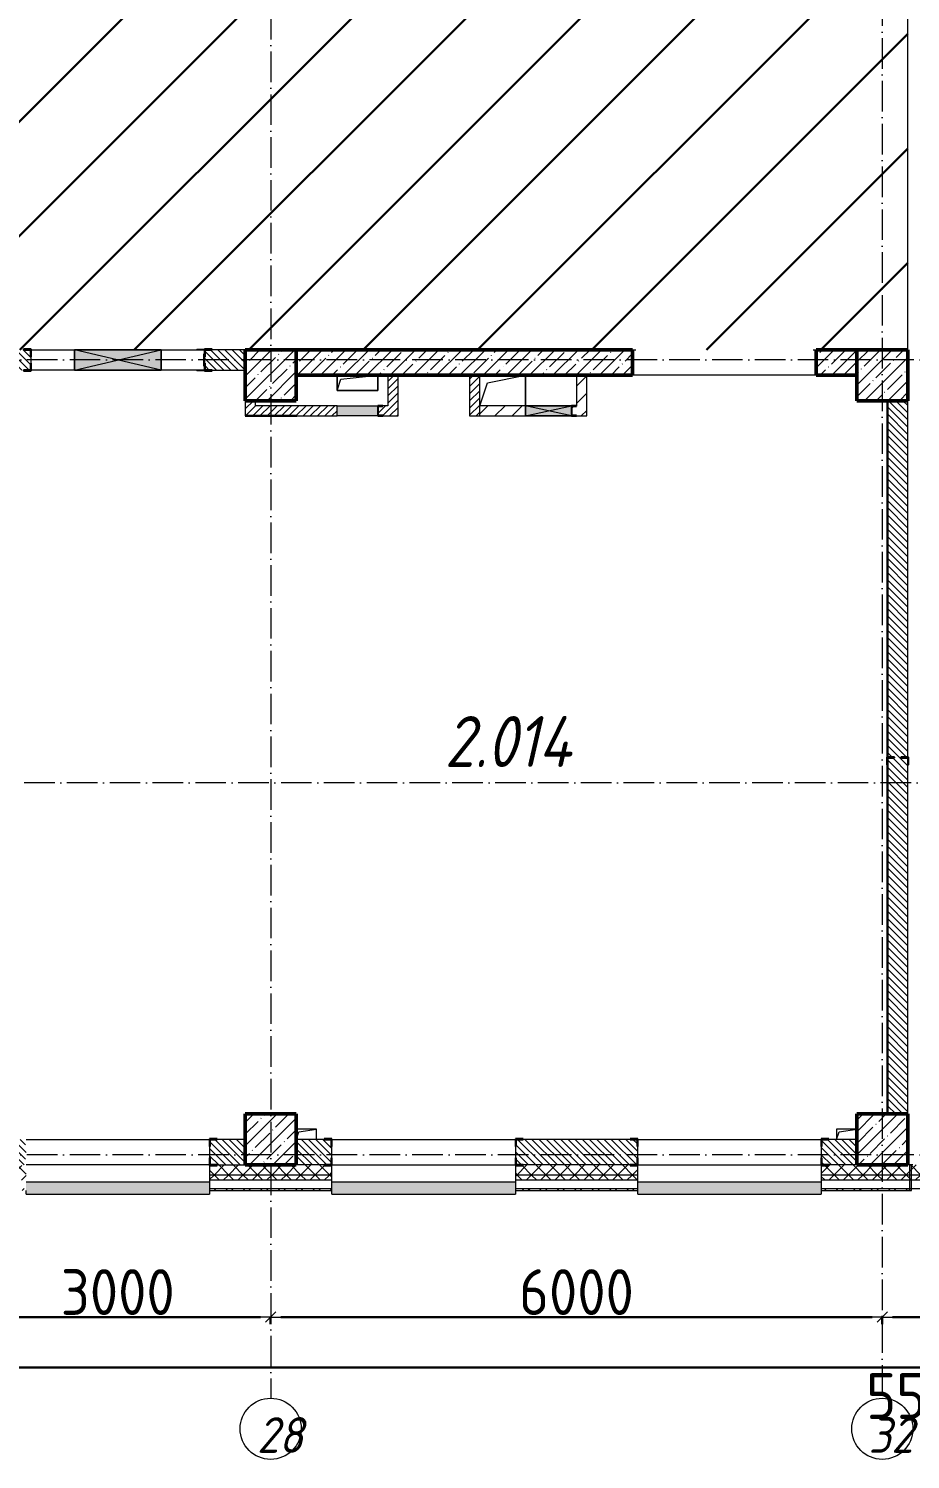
# Model space of a CAD drawing. Header units: millimetres. Extents: x 35697 to 388678, y -91946 to 171347.
# Drawn here: x 79835 to 88485, y 116005 to 130046 of the extents above; entities that cross this region are included whole.
import ezdxf

# ---------------------------------------------------------------- set-up
doc = ezdxf.new("R2010")
doc.units = ezdxf.units.MM
doc.linetypes.add('50_200_ШТРИХ_1Т_ш5_п1_п1_', pattern=[700, 500, -100, 0, -100])
for name, color, linetype, lineweight in [('2.1) ПГП окна 2.8 м', 5, 'Continuous', 30), ('2.4) ПГП вычит ЖБбалки 0.4 м -', 24, 'Continuous', 30), ('3.1) ЖБ окна 1.2 м', 102, 'Continuous', 30), ('A-____-____-DIMS', 7, 'Continuous', 9), ('A-DETL-GENF-OTLN', 7, 'Continuous', 9), ('A-FLOR-____-OTLN', 7, 'Continuous', 9), ('A-GENM-____-MCUT', 7, 'Continuous', 25), ('A-GENM-____-OTLN', 7, 'Continuous', 9), ('A-GENM-____-OTLN-1', 7, 'Continuous', 25), ('A-GLAZ-____-OTLN', 7, 'Continuous', 9), ('A-WALL-____-MCUT', 7, 'Continuous', 13), ('A-WALL-____-MCUT-1', 7, 'Continuous', 9), ('A-WALL-____-MCUT-2', 7, 'Continuous', 50), ('A-WALL-____-OTLN', 7, 'Continuous', 9), ('A-WALL-____-PATT-1', 7, 'Continuous', 9), ('A-WALL-FNSH-MCUT-1', 7, 'Continuous', 9), ('I-WALL-____-OTLN', 7, 'Continuous', 9), ('S-COLS-____-MCUT', 7, 'Continuous', 50), ('S-COLS-____-OTLN', 7, 'Continuous', 9), ('S-GRID-____-IDEN', 7, 'Continuous', 9), ('S-GRID-____-OTLN-1', 7, '50_200_ШТРИХ_1Т_ш5_п1_п1_', 9), ('Марки помещений', 7, 'Continuous', 9)]:
    doc.layers.add(name, color=color, linetype=linetype, lineweight=lineweight)
doc.layers.add('A-GLAZ-____-OTLN-1', color=7, linetype='Continuous', lineweight=9, true_color=0xc0c0c0)
doc.styles.add('ISOCPEUR_I_2', font='isocpeui.ttf', dxfattribs={"width": 0.85, "height": 2.3})
doc.styles.add('ISOCPEUR_I_9', font='isocpeui.ttf', dxfattribs={"width": 0.9, "height": 250})
doc.styles.add('СПДС', font='isocpeur.ttf', dxfattribs={"width": 0.9})
doc.dimstyles.new('Размера А3', dxfattribs={"dimtxt": 200, "dimasz": 100, "dimexe": 70, "dimexo": 100, "dimgap": 20, "dimtad": 1, "dimdec": 0, "dimrnd": 10, "dimzin": 0, "dimdsep": 46, "dimtxsty": 'СПДС', "dimblk": 'ARROWHEAD_6', "dimcen": 1, "dimclrd": 256, "dimclre": 256, "dimclrt": 256, "dimazin": 0, "dimtfac": 1, "dimtdec": 0, "dimtmove": 2, "dimatfit": 3, "dimfxl": 1, "dimtolj": 1, "dimtzin": 0, "dimarcsym": 0})
pattern_1 = [(45, (43259.71, 63713.66), (-70.71068, 70.71068), []), (135, (43259.71, 63713.66), (-70.71068, -70.71068), [])]
pattern_2 = [(135, (43259.71, 63713.66), (-35.35534, -35.35534), [])]
pattern_3 = [(45, (43259.71, 63713.66), (-35.35534, 35.35534), [])]
pattern_4 = [(45, (43259.71, 63713.66), (-84.85281, 84.85281), [])]

# ---------------------------------------------------------------- blocks, each defined once
blk = doc.blocks.new('BSC_Колонна _Прямоугольная - 500х500-V15-АР1_План отверстий 2 этажа в осях 1-64_Ю-ЯЯ')
at = {"layer": 'S-COLS-____-OTLN'}
h = blk.add_hatch(dxfattribs=at)
h.set_pattern_fill('FP_24', color=256, style=0, pattern_type=2)
h.set_pattern_definition([(45, (-44950, -55431.04), (-114.04925, 114.04925), []), (45, (-44835.95, -55431.04), (-114.04925, 114.04925), [201.613, -40.323, 3.353, -36.97])])
h.paths.add_polyline_path([(-250, -250), (250, -250), (250, 250), (-250, 250), (-250, 179)], flags=0)
at = {"layer": 'S-COLS-____-MCUT'}
for p, q in [((250, 250), (-250, 250)), ((-250, 250), (-250, -250)), ((250, -250), (250, 250)), ((-250, -250), (250, -250))]:
    blk.add_line(p, q, dxfattribs=at)
blk = doc.blocks.new('BSC_Колонна _Прямоугольная - 500х500-V16-АР1_План отверстий 2 этажа в осях 1-64_Ю-ЯЯ')
at = {"layer": 'S-COLS-____-OTLN'}
h = blk.add_hatch(dxfattribs=at)
h.set_pattern_fill('FP_25', color=256, style=0, pattern_type=2)
h.set_pattern_definition([(45, (-44950, -62931.04), (-114.04925, 114.04925), []), (45, (-44835.95, -62931.04), (-114.04925, 114.04925), [201.613, -40.323, 3.353, -36.97])])
h.paths.add_polyline_path([(-250, -250), (250, -250), (250, 250), (-250, 250)], flags=0)
at = {"layer": 'S-COLS-____-MCUT'}
for p, q in [((250, 250), (-250, 250)), ((-250, 250), (-250, -250)), ((250, -250), (250, 250)), ((-250, -250), (250, -250))]:
    blk.add_line(p, q, dxfattribs=at)
blk = doc.blocks.new('BSC_Колонна _Прямоугольная - 500х500-V43-АР1_План отверстий 2 этажа в осях 1-64_Ю-ЯЯ')
at = {"layer": 'S-COLS-____-OTLN'}
h = blk.add_hatch(dxfattribs=at)
h.set_pattern_fill('FP_53', color=256, style=0, pattern_type=2)
h.set_pattern_definition([(45, (-38950, -55431.04), (-114.04925, 114.04925), []), (45, (-38835.95, -55431.04), (-114.04925, 114.04925), [201.613, -40.323, 3.353, -36.97])])
h.paths.add_polyline_path([(-250, -250), (250, -250), (250, 250), (-250, 250)], flags=0)
at = {"layer": 'S-COLS-____-MCUT'}
for p, q in [((250, 250), (-250, 250)), ((-250, 250), (-250, -250)), ((250, -250), (250, 250)), ((-250, -250), (250, -250))]:
    blk.add_line(p, q, dxfattribs=at)
blk = doc.blocks.new('BSC_Колонна _Прямоугольная - 500х500-V44-АР1_План отверстий 2 этажа в осях 1-64_Ю-ЯЯ')
at = {"layer": 'S-COLS-____-OTLN'}
h = blk.add_hatch(dxfattribs=at)
h.set_pattern_fill('FP_54', color=256, style=0, pattern_type=2)
h.set_pattern_definition([(45, (-38950, -62931.04), (-114.04925, 114.04925), []), (45, (-38835.95, -62931.04), (-114.04925, 114.04925), [201.613, -40.323, 3.353, -36.97])])
h.paths.add_polyline_path([(-250, -250), (250, -250), (250, 250), (-250, 250)], flags=0)
at = {"layer": 'S-COLS-____-MCUT'}
for p, q in [((250, 250), (-250, 250)), ((-250, 250), (-250, -250)), ((250, -250), (250, 250)), ((-250, -250), (250, -250))]:
    blk.add_line(p, q, dxfattribs=at)
blk = doc.blocks.new('Фахверк_СКБ_Уголок - 250_2700-27497298-АР1_План отверстий 2 этажа в осях 1-64_Ю-ЯЯ')
at = {"layer": 'A-GENM-____-MCUT'}
for p, q in [((200, 181), (125, 181)), ((125, 181), (125, 106)), ((131, 106), (131, 175)), ((131, 175), (200, 175)), ((200, 175), (200, 181)), ((125, 106), (131, 106)), ((131, -6), (125, -6)), ((125, -6), (125, -81)), ((125, -81), (200, -81)), ((131, -75), (131, -6)), ((200, -75), (131, -75)), ((200, -81), (200, -75))]:
    blk.add_line(p, q, dxfattribs=at)
blk = doc.blocks.new('Фахверк_СКБ_Уголок - 200_3960-28268576-АР1_План отверстий 2 этажа в осях 1-64_Ю-ЯЯ')
at = {"layer": 'A-GENM-____-MCUT'}
for p, q in [((200, 156), (125, 156)), ((125, 156), (125, 81)), ((131, 81), (131, 150)), ((131, 150), (200, 150)), ((200, 150), (200, 156)), ((125, 81), (131, 81)), ((131, 19), (125, 19)), ((125, 19), (125, -56)), ((131, -50), (131, 19)), ((125, -56), (200, -56)), ((200, -50), (131, -50)), ((200, -56), (200, -50))]:
    blk.add_line(p, q, dxfattribs=at)
blk = doc.blocks.new('154_Стойка_СКБ_Уголок - СМ-2480_200-28346303-АР1_План отверстий 2 этажа в осях 1-64_Ю-ЯЯ')
at = {"layer": 'A-GENM-____-MCUT'}
for p, q in [((125, 156), (125, 81)), ((200, 156), (125, 156)), ((131, 81), (131, 150)), ((131, 150), (200, 150)), ((200, 150), (200, 156)), ((125, 81), (131, 81)), ((131, 19), (125, 19)), ((125, 19), (125, -56)), ((131, -50), (131, 19)), ((125, -56), (200, -56)), ((200, -50), (131, -50)), ((200, -56), (200, -50))]:
    blk.add_line(p, q, dxfattribs=at)
blk = doc.blocks.new('Стойка_Влож_Полоса боковая - Полоса-V150-АР1_План отверстий 2 этажа в осях 1-64_Ю-ЯЯ')
at = {"layer": 'A-GENM-____-OTLN'}
for p, q in [((-5, 60), (0, 60)), ((-5, -60), (-5, 60)), ((0, 31), (0, -31)), ((0, -60), (-5, -60))]:
    blk.add_line(p, q, dxfattribs=at)
blk = doc.blocks.new('Стойка_Влож_Уголок_Опорный - Уголок-28213941-АР1_План отверстий 2 этажа в осях 1-64_Ю-ЯЯ')
at = {"layer": 'A-GENM-____-OTLN'}
for p, q in [((-212, -6), (-212, 0)), ((0, 0), (0, -6)), ((-212, -75), (-212, -6)), ((-212, -6), (-206, -6)), ((-212, -75), (-206, -75)), ((-6, -6), (0, -6)), ((-6, -75), (0, -75)), ((0, -6), (0, -75))]:
    blk.add_line(p, q, dxfattribs=at)
blk = doc.blocks.new('Фахверк_СКБ_Уголок - 200_3550-28267367-АР1_План отверстий 2 этажа в осях 1-64_Ю-ЯЯ')
at = {"layer": 'A-GENM-____-MCUT'}
for p, q in [((200, 156), (125, 156)), ((125, 156), (125, 81)), ((131, 81), (131, 150)), ((131, 150), (200, 150)), ((200, 150), (200, 156)), ((125, 81), (131, 81)), ((131, 19), (125, 19)), ((125, 19), (125, -56)), ((131, -50), (131, 19)), ((125, -56), (200, -56)), ((200, -50), (131, -50)), ((200, -56), (200, -50))]:
    blk.add_line(p, q, dxfattribs=at)
blk = doc.blocks.new('AR_Отверстие Ниша - Лючок-32405627-АР1_План отверстий 2 этажа в осях 1-64_Ю-ЯЯ')
at = {"layer": 'A-GLAZ-____-OTLN'}
blk.add_hatch(color=256, dxfattribs=at).paths.add_polyline_path([(200, 50), (-200, 50), (-200, -50), (200, -50), (200, 47)], flags=0)
for p, q in [((-200, 50), (200, 50)), ((200, 50), (200, -50)), ((200, -50), (-200, -50))]:
    blk.add_line(p, q, dxfattribs=at)
blk = doc.blocks.new('154_Фахверк_СКБ_Швеллер - Тип_100_3960-28331862-АР1_План отверстий 2 этажа в осях 1-64_Ю-ЯЯ')
at = {"layer": 'A-GENM-____-MCUT'}
for p, q in [((175, 50), (125, 50)), ((125, 50), (125, -50)), ((128, 47), (175, 47)), ((128, -47), (128, 47)), ((175, 47), (175, 50)), ((125, -50), (175, -50)), ((175, -47), (128, -47)), ((175, -50), (175, -47))]:
    blk.add_line(p, q, dxfattribs=at)
blk = doc.blocks.new('AR_Отверстие прямоугольное _в плите_ - AR_Отверстие прямоугольное _в плите_-30459225-АР1_План отверстий 2 этажа в осях 1-64_Ю-ЯЯ')
at = {"layer": 'A-GENM-____-OTLN'}
for p, q in [((-200, 75), (-200, -75)), ((-200, -75), (-163, 37)), ((-163, 37), (200, 75)), ((200, -75), (200, 75)), ((-200, -75), (200, -75))]:
    blk.add_line(p, q, dxfattribs=at)
blk = doc.blocks.new('AR_Отверстие прямоугольное _в плите_ - AR_Отверстие прямоугольное _в плите_-V167-АР1_План отверстий 2 этажа в осях 1-64_Ю-ЯЯ')
at = {"layer": 'A-GENM-____-OTLN'}
for p, q in [((100, 50), (-100, 50)), ((-100, -50), (-75, 25)), ((-75, 25), (100, 50)), ((100, -50), (100, 50))]:
    blk.add_line(p, q, dxfattribs=at)
blk = doc.blocks.new('AR_Отверстие прямоугольное _в плите_ - AR_Отверстие прямоугольное _в плите_-V175-АР1_План отверстий 2 этажа в осях 1-64_Ю-ЯЯ')
at = {"layer": 'A-GENM-____-OTLN'}
for p, q in [((100, 50), (-100, 50)), ((-100, 50), (-100, -50)), ((-100, -50), (-75, 25)), ((-75, 25), (100, 50))]:
    blk.add_line(p, q, dxfattribs=at)
blk = doc.blocks.new('AR_Отверстие прямоугольное _в плите_ - AR_Отверстие прямоугольное _в плите_-30552670-АР1_План отверстий 2 этажа в осях 1-64_Ю-ЯЯ')
at = {"layer": 'A-GENM-____-OTLN'}
for p, q in [((-150, 75), (225, 150)), ((225, -150), (225, 150)), ((-225, -150), (-150, 75))]:
    blk.add_line(p, q, dxfattribs=at)
blk = doc.blocks.new('Отлив_СКБ - Отлив витража_120_НВФ-31885687-АР1_План отверстий 2 этажа в осях 1-64_Ю-ЯЯ')
at = {"layer": 'A-GLAZ-____-OTLN-1'}
for points in [[(0, 0), (0, -2), (1800, -2), (1800, 0), (1023, 0)], [(0, -83), (0, -120), (1800, -120), (1800, -2), (0, -2), (0, -63)]]:
    blk.add_hatch(color=256, dxfattribs=at).paths.add_polyline_path(points, flags=0)
at = {"layer": 'A-GLAZ-____-OTLN'}
for p, q in [((0, 0), (1800, 0)), ((1800, -2), (0, -2)), ((0, -120), (0, -83)), ((0, -120), (1800, -120)), ((1800, -83), (1800, -120))]:
    blk.add_line(p, q, dxfattribs=at)
blk = doc.blocks.new('Стены 3 - Стены 4-31194751-АР1_План отверстий 2 этажа в осях 1-64_Ю-ЯЯ')
at = {"layer": 'A-WALL-____-MCUT'}
for p, q in [((-1799, 41030), (-1799, 41010)), ((-1549, 41030), (-1799, 41030)), ((-1799, 41010), (-1549, 41010)), ((-1549, 41010), (-1549, 41030))]:
    blk.add_line(p, q, dxfattribs=at)
blk = doc.blocks.new('AR_Отверстие прямоугольное _в стене_ - AR_Отверстие прямоугольное _в стене__ОВ-36798040-АР1_План отверстий 2 этажа в осях 1-64_Ю-ЯЯ')
at = {"layer": 'A-GLAZ-____-OTLN'}
blk.add_hatch(color=256, dxfattribs=at).paths.add_polyline_path([(425, -100), (425, 100), (-425, 100), (-425, -100)], flags=0)
at = {"layer": 'A-DETL-GENF-OTLN'}
for p, q in [((-425, -100), (-425, 100)), ((-425, 100), (425, 100)), ((425, 100), (-425, -100)), ((-425, 100), (425, -100)), ((425, 100), (-425, 100)), ((-425, 100), (-425, -100)), ((425, 100), (425, -100)), ((425, -100), (425, 100)), ((425, -100), (-425, -100)), ((-425, -100), (425, -100))]:
    blk.add_line(p, q, dxfattribs=at)
blk = doc.blocks.new('AR_Отверстие прямоугольное _в стене_ - AR_Отверстие прямоугольное _в стене__ОВ-36815583-АР1_План отверстий 2 этажа в осях 1-64_Ю-ЯЯ')
at = {"layer": 'A-GLAZ-____-OTLN'}
blk.add_hatch(color=256, dxfattribs=at).paths.add_polyline_path([(-225, 50), (-225, -50), (225, -50), (225, 50)], flags=0)
at = {"layer": 'A-DETL-GENF-OTLN'}
for p, q in [((-225, 50), (225, 50)), ((225, 50), (-225, -50)), ((-225, 50), (225, -50)), ((225, 50), (-225, 50)), ((225, 50), (225, -50)), ((225, -50), (225, 50)), ((225, -50), (-225, -50)), ((-225, -50), (225, -50))]:
    blk.add_line(p, q, dxfattribs=at)
blk = doc.blocks.new('154_Фахверк_СКБ_Швеллер - Тип_100_3960_зеркало-36793856-АР1_План отверстий 2 этажа в осях 1-64_Ю-ЯЯ')
at = {"layer": 'A-GENM-____-MCUT'}
for p, q in [((175, 50), (125, 50)), ((125, 50), (125, -50)), ((128, 47), (175, 47)), ((128, -47), (128, 47)), ((175, 47), (175, 50)), ((125, -50), (175, -50)), ((175, -47), (128, -47)), ((175, -50), (175, -47))]:
    blk.add_line(p, q, dxfattribs=at)
blk = doc.blocks.new('Ось сетки - Круг_Ø6_00__ISO-2_5_0_9K_-25732049-АР1_План отверстий 2 этажа в осях 1-64_Ю-ЯЯ')
at = {"layer": 'S-GRID-____-IDEN'}
blk.add_circle((0, 0), 3, dxfattribs=at)
blk = doc.blocks.new('ARROWHEAD_6')
at = {"color": 0, "linetype": 'Continuous'}
for p, q in [((0, 0), (-1, 0)), ((-0.5, -0.5), (0.5, 0.5))]:
    blk.add_line(p, q, dxfattribs=at)
blk = doc.blocks.new('*D1953')
at = {"layer": 'A-____-____-DIMS', "lineweight": -2, "transparency": 16777216}
for p, q in [((20358, 512710), (20358, 512634)), ((20458, 512704), (23258, 512704)), ((23358, 512710), (23358, 512634))]:
    blk.add_line(p, q, dxfattribs=at)
at = {"layer": 'Defpoints', "color": 0, "transparency": 16777216}
for p in [(20358, 512810), (23358, 512810), (23358, 512704)]:
    blk.add_point(p, dxfattribs=at)
at = {"layer": 'A-____-____-DIMS', "lineweight": -2, "transparency": 16777216, "xscale": 100, "yscale": 100, "zscale": 100, "rotation": 180}
blk.add_blockref('ARROWHEAD_6', (20358, 512704), dxfattribs=at)
at = {"layer": 'A-____-____-DIMS', "lineweight": -2, "transparency": 16777216, "xscale": 100, "yscale": 100, "zscale": 100}
blk.add_blockref('ARROWHEAD_6', (23358, 512704), dxfattribs=at)
at = {"layer": 'A-____-____-DIMS', "transparency": 16777216, "insert": (21858, 512949), "char_height": 450, "width": 2.49, "attachment_point": 5, "style": 'СПДС'}
blk.add_mtext('\\A1;3000', dxfattribs=at)
blk = doc.blocks.new('*D1954')
at = {"layer": 'A-____-____-DIMS', "lineweight": -2, "transparency": 16777216}
for p, q in [((23358, 512710), (23358, 512634)), ((23458, 512704), (29258, 512704)), ((29358, 512710), (29358, 512634))]:
    blk.add_line(p, q, dxfattribs=at)
at = {"layer": 'Defpoints', "color": 0, "transparency": 16777216}
for p in [(23358, 512810), (29358, 512810), (29358, 512704)]:
    blk.add_point(p, dxfattribs=at)
at = {"layer": 'A-____-____-DIMS', "lineweight": -2, "transparency": 16777216, "xscale": 100, "yscale": 100, "zscale": 100, "rotation": 180}
blk.add_blockref('ARROWHEAD_6', (23358, 512704), dxfattribs=at)
at = {"layer": 'A-____-____-DIMS', "lineweight": -2, "transparency": 16777216, "xscale": 100, "yscale": 100, "zscale": 100}
blk.add_blockref('ARROWHEAD_6', (29358, 512704), dxfattribs=at)
at = {"layer": 'A-____-____-DIMS', "transparency": 16777216, "insert": (26358, 512949), "char_height": 450, "width": 2.49, "attachment_point": 5, "style": 'СПДС'}
blk.add_mtext('\\A1;6000', dxfattribs=at)
blk = doc.blocks.new('*D1955')
at = {"layer": 'A-____-____-DIMS', "lineweight": -2, "transparency": 16777216}
for p, q in [((29358, 512710), (29358, 512634)), ((29458, 512704), (29808, 512704)), ((29908, 512710), (29908, 512634))]:
    blk.add_line(p, q, dxfattribs=at)
at = {"layer": 'Defpoints', "color": 0, "transparency": 16777216}
for p in [(29358, 512810), (29908, 512810), (29908, 512704)]:
    blk.add_point(p, dxfattribs=at)
at = {"layer": 'A-____-____-DIMS', "lineweight": -2, "transparency": 16777216, "xscale": 100, "yscale": 100, "zscale": 100, "rotation": 180}
blk.add_blockref('ARROWHEAD_6', (29358, 512704), dxfattribs=at)
at = {"layer": 'A-____-____-DIMS', "lineweight": -2, "transparency": 16777216, "xscale": 100, "yscale": 100, "zscale": 100}
blk.add_blockref('ARROWHEAD_6', (29908, 512704), dxfattribs=at)
at = {"layer": 'A-____-____-DIMS', "transparency": 16777216, "insert": (29633, 511929), "char_height": 450, "width": 1.87, "attachment_point": 5, "style": 'СПДС'}
blk.add_mtext('\\A1;550', dxfattribs=at)
blk = doc.blocks.new('*D1932')
at = {"layer": 'A-____-____-DIMS', "lineweight": -2, "transparency": 16777216}
for p, q in [((-17942, 512214), (-17942, 512138)), ((-17842, 512208), (55358, 512208)), ((55458, 512214), (55458, 512138))]:
    blk.add_line(p, q, dxfattribs=at)
at = {"layer": 'Defpoints', "color": 0, "transparency": 16777216}
for p in [(-17942, 512314), (55458, 512314), (55458, 512208)]:
    blk.add_point(p, dxfattribs=at)
at = {"layer": 'A-____-____-DIMS', "lineweight": -2, "transparency": 16777216, "xscale": 100, "yscale": 100, "zscale": 100, "rotation": 180}
blk.add_blockref('ARROWHEAD_6', (-17942, 512208), dxfattribs=at)
at = {"layer": 'A-____-____-DIMS', "lineweight": -2, "transparency": 16777216, "xscale": 100, "yscale": 100, "zscale": 100}
blk.add_blockref('ARROWHEAD_6', (55458, 512208), dxfattribs=at)
at = {"layer": 'A-____-____-DIMS', "transparency": 16777216, "insert": (18758, 512453), "char_height": 450, "width": 3.19, "attachment_point": 5, "style": 'СПДС'}
blk.add_mtext('\\A1;73400', dxfattribs=at)
blk = doc.blocks.new('2этаж')
at = {"layer": 'S-GRID-____-OTLN-1', "color": 251, "ltscale": 0.6, "true_color": 0x636466}
for p, q in [((23358.3, 549908.8), (23358.3, 511907.5)), ((29358.3, 549620.5), (29358.3, 511907.5)), ((88482.7, 522097), (-20260.4, 522097)), ((59888.4, 517947), (-20260.4, 517947)), ((88482.7, 514297), (-20260.4, 514297))]:
    blk.add_line(p, q, dxfattribs=at)
at = {"layer": 'S-GRID-____-IDEN', "xscale": 99.99999999999993, "yscale": 99.99999999999993, "zscale": 99.99999999999993, "rotation": 180}
for p in [(23358.3, 511607.5), (29358.3, 511607.5)]:
    blk.add_blockref('Ось сетки - Круг_Ø6_00__ISO-2_5_0_9K_-25732049-АР1_План отверстий 2 этажа в осях 1-64_Ю-ЯЯ', p, dxfattribs=at)
at = {"layer": 'S-GRID-____-IDEN', "char_height": 350, "width": 404.05, "attachment_point": 1, "style": 'ISOCPEUR_I_9'}
for s, insert in [('28', (23224, 511721.5)), ('32', (29224, 511721.5))]:
    blk.add_mtext(s, dxfattribs=dict(at, insert=insert))
at = {"layer": 'A-____-____-DIMS'}
for base, p1, p2, picture, middle in [((23358.3, 512704.4), (20358.3, 512810.5), (23358.3, 512810.5), '*D1953', (21858.3, 512949.4)), ((29358.3, 512704.4), (23358.3, 512810.5), (29358.3, 512810.5), '*D1954', (26358.3, 512949.4)), ((29908.3, 512704.4), (29358.3, 512810.5), (29908.3, 512810.5), '*D1955', (29633.3, 511929.4)), ((55458.3, 512207.6), (-17941.7, 512313.7), (55458.3, 512313.7), '*D1932', (18758.3, 512452.6))]:
    dim = blk.add_linear_dim(base=base, p1=p1, p2=p2, dimstyle='Размера А3', override={"dimtxt": 450}, dxfattribs=at)
    dim.commit()
    dim.dimension.update_dxf_attribs({"geometry": picture, "text_midpoint": middle})

msp = doc.modelspace()

# ---------------------------------------------------------------- hatches: boundary and pattern name
at = {"layer": '2.1) ПГП окна 2.8 м'}
h = msp.add_hatch(dxfattribs=at)
h.set_pattern_fill('ANSI31', color=5, scale=250)
h.paths.add_polyline_path([(48810, 140345), (50635, 140345), (50635, 130745), (48810, 130745)])
h.paths.add_polyline_path([(45710, 130745), (50860, 130745), (50860, 125745), (45710, 125745)])
h.paths.add_polyline_path([(88460, 131245), (50860, 131245), (50860, 126895), (88460, 126895)])
at = {"layer": 'A-WALL-____-PATT-1'}
h = msp.add_hatch(dxfattribs=at)
h.set_pattern_fill('FP_6', color=256, style=0, pattern_type=2)
h.set_pattern_definition(pattern_2)
h.paths.add_polyline_path([(81960, 126695), (81960, 126895), (81566, 126895), (81566, 126826), (81560, 126826), (81560, 126764), (81566, 126764), (81566, 126695), (81635, 126695)], flags=0)
h.paths.add_polyline_path([(79785, 126695), (79854, 126695), (79854, 126764), (79860, 126764), (79860, 126826), (79854, 126826), (79854, 126895), (79460, 126895), (79460, 126695)], flags=0)
h = msp.add_hatch(dxfattribs=at)
h.set_pattern_fill('FP_13', color=256, style=0, pattern_type=2)
h.set_pattern_definition([(45, (43259.71, 63713.66), (-114.04925, 114.04925), []), (45, (43373.76, 63713.66), (-114.04925, 114.04925), [201.612, -40.322, 3.353, -36.97])])
h.paths.add_polyline_path([(87960, 126645), (87960, 126895), (87560, 126895), (87560, 126645)], flags=0)
h.paths.add_polyline_path([(85760, 126645), (85760, 126895), (82460, 126895), (82460, 126645), (85665, 126645)], flags=0)
h = msp.add_hatch(dxfattribs=at)
h.set_pattern_fill('FP_5', color=256, style=0, pattern_type=2)
h.set_pattern_definition(pattern_3)
h.paths.add_polyline_path([(83460, 126345), (83460, 126645), (83360, 126645), (83360, 126345)], flags=0)
h = msp.add_hatch(dxfattribs=at)
h.set_pattern_fill('FP_5', color=256, style=0, pattern_type=2)
h.set_pattern_definition(pattern_3)
h.paths.add_polyline_path([(84260, 126245), (84260, 126645), (84160, 126645), (84160, 126245)], flags=0)
h = msp.add_hatch(dxfattribs=at)
h.set_pattern_fill('FP_4', color=256, style=0, pattern_type=2)
h.set_pattern_definition(pattern_4)
h.paths.add_polyline_path([(85210, 126345), (85310, 126345), (85310, 126645), (85210, 126645)], flags=0)
h = msp.add_hatch(dxfattribs=at)
h.set_pattern_fill('FP_5', color=256, style=0, pattern_type=2)
h.set_pattern_definition(pattern_3)
h.paths.add_polyline_path([(82060, 126245), (82060, 126395), (81960, 126395), (81960, 126245)], flags=0)
h = msp.add_hatch(dxfattribs=at)
h.set_pattern_fill('FP_6', color=256, style=0, pattern_type=2)
h.set_pattern_definition(pattern_2)
h.paths.add_polyline_path([(88260, 119395), (88460, 119395), (88460, 122889), (88391, 122889), (88391, 122895), (88460, 122895), (88460, 126395), (88260, 126395), (88260, 122895), (88329, 122895), (88329, 122889), (88260, 122889), (88260, 120938)], flags=0)
h = msp.add_hatch(dxfattribs=at)
h.set_pattern_fill('FP_5', color=256, style=0, pattern_type=2)
h.set_pattern_definition(pattern_3)
h.paths.add_polyline_path([(83460, 126245), (83460, 126345), (83310, 126345), (83310, 126342), (83263, 126342), (83263, 126248), (83310, 126248), (83310, 126245)], flags=0)
h.paths.add_polyline_path([(82130, 126245), (82860, 126245), (82860, 126345), (82060, 126345), (82060, 126245)], flags=0)
h = msp.add_hatch(dxfattribs=at)
h.set_pattern_fill('FP_4', color=256, style=0, pattern_type=2)
h.set_pattern_definition(pattern_4)
h.paths.add_polyline_path([(84260, 126245), (84710, 126245), (84710, 126345), (84260, 126345)], flags=0)
h.paths.add_polyline_path([(85310, 126245), (85310, 126345), (85210, 126345), (85210, 126342), (85163, 126342), (85163, 126248), (85210, 126248), (85210, 126245)], flags=0)
h = msp.add_hatch(dxfattribs=at)
h.set_pattern_fill('FP_6', color=256, style=0, pattern_type=2)
h.set_pattern_definition(pattern_2)
h.paths.add_polyline_path([(81960, 118895), (81960, 119145), (81616, 119145), (81616, 119076), (81610, 119076), (81610, 118964), (81616, 118964), (81616, 118895), (81685, 118895)], flags=0)
h.paths.add_polyline_path([(79804, 118895), (79804, 118964), (79810, 118964), (79810, 119076), (79804, 119076), (79804, 119145), (79460, 119145), (79460, 118895), (79735, 118895)], flags=0)
h = msp.add_hatch(dxfattribs=at)
h.set_pattern_fill('FP_6', color=256, style=0, pattern_type=2)
h.set_pattern_definition(pattern_2)
h.paths.add_polyline_path([(87616, 118895), (87960, 118895), (87960, 119145), (87616, 119145), (87616, 119076), (87610, 119076), (87610, 118964), (87616, 118964), (87616, 118899)], flags=0)
h.paths.add_polyline_path([(84616, 118895), (85804, 118895), (85804, 118964), (85810, 118964), (85810, 119076), (85804, 119076), (85804, 119145), (84616, 119145), (84616, 119076), (84610, 119076), (84610, 118964), (84616, 118964)], flags=0)
h.paths.add_polyline_path([(82804, 118895), (82804, 118964), (82810, 118964), (82810, 119076), (82804, 119076), (82804, 119145), (82460, 119145), (82460, 118895), (82735, 118895)], flags=0)
h = msp.add_hatch(dxfattribs=at)
h.set_pattern_fill('FP_1', color=256, style=0, pattern_type=2)
h.set_pattern_definition(pattern_1)
h.paths.add_polyline_path([(117560, 118745), (117560, 118795), (111210, 118795), (111210, 118745), (117480, 118745)], flags=0)
h.paths.add_polyline_path([(110210, 118745), (110210, 118795), (108260, 118795), (108260, 118745), (108642, 118745)], flags=0)
h.paths.add_polyline_path([(107260, 118745), (107260, 118795), (106160, 118795), (106160, 118745), (106875, 118745)], flags=0)
h.paths.add_polyline_path([(104360, 118745), (104360, 118795), (103160, 118795), (103160, 118745), (103340, 118745)], flags=0)
h.paths.add_polyline_path([(101360, 118745), (101360, 118795), (100160, 118795), (100160, 118745), (100688, 118745)], flags=0)
h.paths.add_polyline_path([(98360, 118745), (98360, 118795), (97160, 118795), (97160, 118745), (98037, 118745)], flags=0)
h.paths.add_polyline_path([(94160, 118745), (95360, 118745), (95360, 118795), (94160, 118795)], flags=0)
h.paths.add_polyline_path([(91851, 118745), (92360, 118745), (92360, 118795), (91160, 118795), (91160, 118745)], flags=0)
h.paths.add_polyline_path([(87610, 118745), (89360, 118745), (89360, 118795), (87610, 118795)], flags=0)
h.paths.add_polyline_path([(84610, 118745), (85810, 118745), (85810, 118795), (84610, 118795)], flags=0)
h.paths.add_polyline_path([(82810, 118745), (82810, 118795), (81610, 118795), (81610, 118745), (82130, 118745)], flags=0)
h.paths.add_polyline_path([(76810, 118745), (76810, 118795), (75610, 118795), (75610, 118745)], flags=0)
h.paths.add_polyline_path([(78610, 118745), (79810, 118745), (79810, 118795), (78610, 118795)], flags=0)
h.paths.add_polyline_path([(73810, 118745), (73810, 118795), (72610, 118795), (72610, 118745), (73292, 118745)], flags=0)
h.paths.add_polyline_path([(70810, 118745), (70810, 118795), (69610, 118795), (69610, 118745), (70641, 118745)], flags=0)
h.paths.add_polyline_path([(66610, 118745), (67810, 118745), (67810, 118795), (66610, 118795)], flags=0)
h.paths.add_polyline_path([(64810, 118745), (64810, 118795), (63610, 118795), (63610, 118745), (64455, 118745)], flags=0)
h.paths.add_polyline_path([(61803, 118745), (61810, 118745), (61810, 118795), (60610, 118795), (60610, 118745), (60920, 118745)], flags=0)
h.paths.add_polyline_path([(59610, 118745), (59610, 118795), (49810, 118795), (49810, 118745), (59152, 118745)], flags=0)
h.paths.add_polyline_path([(48810, 118745), (48810, 118795), (40710, 118795), (40710, 118745), (46780, 118745)], flags=0)
h = msp.add_hatch(dxfattribs=at)
h.set_pattern_fill('FP_1', color=256, style=0, pattern_type=2)
h.set_pattern_definition(pattern_1)
h.paths.add_polyline_path([(117480, 118795), (117560, 118795), (117560, 118895), (111210, 118895), (111210, 118795), (113945, 118795)], flags=0)
h.paths.add_polyline_path([(108260, 118795), (110210, 118795), (110210, 118895), (108335, 118895), (108335, 118889), (108260, 118889)], flags=0)
h.paths.add_polyline_path([(107260, 118795), (107260, 118889), (107185, 118889), (107185, 118895), (106235, 118895), (106235, 118889), (106160, 118889), (106160, 118795), (106875, 118795)], flags=0)
h.paths.add_polyline_path([(103340, 118795), (104360, 118795), (104360, 118889), (104285, 118889), (104285, 118895), (103235, 118895), (103235, 118889), (103160, 118889), (103160, 118795), (103235, 118795)], flags=0)
h.paths.add_polyline_path([(101360, 118795), (101360, 118889), (101285, 118889), (101285, 118895), (100235, 118895), (100235, 118889), (100160, 118889), (100160, 118795), (100688, 118795)], flags=0)
h.paths.add_polyline_path([(97595, 118795), (98360, 118795), (98360, 118889), (98285, 118889), (98285, 118895), (97235, 118895), (97235, 118889), (97160, 118889), (97160, 118795), (97510, 118795)], flags=0)
h.paths.add_polyline_path([(95285, 118795), (95360, 118795), (95360, 118889), (95285, 118889), (95285, 118895), (94235, 118895), (94235, 118889), (94160, 118889), (94160, 118795), (94502, 118795)], flags=0)
h.paths.add_polyline_path([(91160, 118795), (92360, 118795), (92360, 118889), (92285, 118889), (92285, 118895), (91235, 118895), (91235, 118889), (91160, 118889)], flags=0)
h.paths.add_polyline_path([(85735, 118795), (85810, 118795), (85810, 118889), (85735, 118889), (85735, 118895), (84685, 118895), (84685, 118889), (84610, 118889), (84610, 118795), (85665, 118795)], flags=0)
h.paths.add_polyline_path([(87685, 118795), (89360, 118795), (89360, 118889), (89285, 118889), (89285, 118895), (87685, 118895), (87685, 118889), (87610, 118889), (87610, 118795)], flags=0)
h.paths.add_polyline_path([(82735, 118795), (82810, 118795), (82810, 118889), (82735, 118889), (82735, 118895), (81685, 118895), (81685, 118889), (81610, 118889), (81610, 118795), (82460, 118795)], flags=0)
h.paths.add_polyline_path([(79810, 118795), (79810, 118889), (79735, 118889), (79735, 118895), (78685, 118895), (78685, 118889), (78610, 118889), (78610, 118795), (79478, 118795)], flags=0)
h.paths.add_polyline_path([(75610, 118795), (76810, 118795), (76810, 118889), (76735, 118889), (76735, 118895), (75685, 118895), (75685, 118889), (75610, 118889)], flags=0)
h.paths.add_polyline_path([(73810, 118795), (73810, 118889), (73735, 118889), (73735, 118895), (72685, 118895), (72685, 118889), (72610, 118889), (72610, 118795), (73735, 118795)], flags=0)
h.paths.add_polyline_path([(69960, 118795), (70810, 118795), (70810, 118889), (70735, 118889), (70735, 118895), (69685, 118895), (69685, 118889), (69610, 118889), (69610, 118795), (69757, 118795)], flags=0)
h.paths.add_polyline_path([(67810, 118795), (67810, 118889), (67735, 118889), (67735, 118895), (66685, 118895), (66685, 118889), (66610, 118889), (66610, 118795), (67106, 118795)], flags=0)
h.paths.add_polyline_path([(64810, 118795), (64810, 118889), (64735, 118889), (64735, 118895), (63685, 118895), (63685, 118889), (63610, 118889), (63610, 118795), (64735, 118795)], flags=0)
h.paths.add_polyline_path([(61810, 118795), (61810, 118889), (61735, 118889), (61735, 118895), (60685, 118895), (60685, 118889), (60610, 118889), (60610, 118795), (61803, 118795)], flags=0)
h.paths.add_polyline_path([(59610, 118795), (59610, 118889), (59535, 118889), (59535, 118895), (49810, 118895), (49810, 118795), (59152, 118795)], flags=0)
h.paths.add_polyline_path([(48810, 118795), (48810, 118895), (40810, 118895), (40810, 118795), (46780, 118795)], flags=0)
h = msp.add_hatch(dxfattribs=at)
h.set_pattern_fill('FP_3', color=256, style=0, pattern_type=2)
h.set_pattern_definition([(45, (43259.71, 63713.66), (-85.53659, 85.53659), []), (45, (43316.74, 63713.66), (-85.53659, 85.53659), [])])
h.paths.add_polyline_path([(88475, 118645), (88475, 118665), (87610, 118665), (87610, 118645), (88316, 118645)], flags=0)
h.paths.add_polyline_path([(85665, 118645), (85810, 118645), (85810, 118665), (84610, 118665), (84610, 118645)], flags=0)
h.paths.add_polyline_path([(82130, 118645), (82810, 118645), (82810, 118665), (81610, 118665), (81610, 118645)], flags=0)
h.paths.add_polyline_path([(79810, 118645), (79810, 118665), (78610, 118665), (78610, 118645), (79478, 118645)], flags=0)
h.paths.add_polyline_path([(76810, 118645), (76810, 118665), (75610, 118665), (75610, 118645)], flags=0)
h.paths.add_polyline_path([(73810, 118645), (73810, 118665), (72610, 118665), (72610, 118645), (73292, 118645)], flags=0)
h.paths.add_polyline_path([(70641, 118645), (70810, 118645), (70810, 118665), (69610, 118665), (69610, 118645), (69757, 118645)], flags=0)
h.paths.add_polyline_path([(67810, 118645), (67810, 118665), (66610, 118665), (66610, 118645), (67106, 118645)], flags=0)
h.paths.add_polyline_path([(64455, 118645), (64810, 118645), (64810, 118665), (63610, 118665), (63610, 118645)], flags=0)
h.paths.add_polyline_path([(60610, 118645), (61810, 118645), (61810, 118665), (60610, 118665)], flags=0)
h.paths.add_polyline_path([(59610, 118645), (59610, 118665), (49810, 118665), (49810, 118645), (59152, 118645)], flags=0)
h.paths.add_polyline_path([(48810, 118645), (48810, 118665), (40580, 118665), (40580, 118645), (46780, 118645)], flags=0)

# ---------------------------------------------------------------- linework, layer by layer
at = {"layer": '2.4) ПГП вычит ЖБбалки 0.4 м -'}
for points in [[(88260, 126395), (88260, 119395)], [(81960, 126245), (82466, 126245)]]:
    msp.add_lwpolyline(points, dxfattribs=at)
at = {"layer": 'A-FLOR-____-OTLN'}
for p, q in [((88460, 126895), (88460, 131245)), ((82860, 126495), (82860, 126645)), ((83260, 126645), (83260, 126495)), ((84710, 126645), (84710, 126345)), ((83260, 126495), (82860, 126495))]:
    msp.add_line(p, q, dxfattribs=at)
at = {"layer": 'A-WALL-____-MCUT'}
for p, q in [((79860, 126764), (79860, 126826)), ((81960, 126895), (81635, 126895)), ((81635, 126695), (81960, 126695)), ((88260, 126395), (88260, 122895)), ((88460, 122895), (88460, 126395)), ((88260, 122820), (88260, 119395)), ((88460, 119395), (88460, 122820)), ((81610, 119076), (81610, 118964)), ((81960, 119145), (81685, 119145)), ((82735, 119145), (82460, 119145)), ((82810, 118964), (82810, 119076)), ((84610, 119076), (84610, 118964)), ((85735, 119145), (84685, 119145)), ((85810, 118964), (85810, 119076)), ((87610, 119076), (87610, 118964)), ((87960, 119145), (87685, 119145)), ((81610, 118889), (81610, 118665)), ((81685, 118895), (81960, 118895)), ((82810, 118665), (82810, 118889)), ((84610, 118889), (84610, 118665)), ((85810, 118665), (85810, 118889)), ((87610, 118889), (87610, 118665)), ((88510, 118895), (88460, 118895)), ((81610, 118665), (82810, 118665)), ((84610, 118665), (85810, 118665)), ((87610, 118665), (89360, 118665))]:
    msp.add_line(p, q, dxfattribs=at)
at = {"layer": 'A-WALL-____-MCUT-1'}
for p, q in [((82810, 118795), (81610, 118795)), ((82735, 118895), (82460, 118895)), ((85810, 118795), (84610, 118795)), ((85735, 118895), (84685, 118895)), ((89360, 118795), (87610, 118795)), ((87960, 118895), (87685, 118895)), ((82810, 118745), (81610, 118745)), ((85810, 118745), (84610, 118745)), ((89360, 118745), (87610, 118745))]:
    msp.add_line(p, q, dxfattribs=at)
at = {"layer": 'A-WALL-____-MCUT-2'}
for p, q in [((85760, 126895), (82460, 126895)), ((85760, 126645), (85760, 126895)), ((87960, 126895), (87560, 126895)), ((87560, 126895), (87560, 126645)), ((82460, 126645), (85760, 126645)), ((87560, 126645), (87960, 126645))]:
    msp.add_line(p, q, dxfattribs=at)
at = {"layer": 'A-WALL-____-OTLN'}
for p, q in [((85760, 126895), (85790, 126895)), ((87530, 126895), (87560, 126895)), ((87560, 126645), (85760, 126645)), ((79810, 119145), (81610, 119145)), ((82810, 119145), (84610, 119145)), ((85810, 119145), (87610, 119145)), ((81610, 118895), (79810, 118895)), ((82810, 118895), (84610, 118895)), ((85810, 118895), (87610, 118895))]:
    msp.add_line(p, q, dxfattribs=at)
at = {"layer": 'A-WALL-FNSH-MCUT-1'}
for p, q in [((83360, 126645), (83360, 126345)), ((83460, 126245), (83460, 126645)), ((84160, 126645), (84160, 126245)), ((84260, 126245), (84260, 126645)), ((85210, 126645), (85210, 126345)), ((85310, 126245), (85310, 126645)), ((81960, 126395), (81960, 126245)), ((82060, 126345), (82060, 126395)), ((81960, 126245), (82860, 126245)), ((82860, 126345), (82060, 126345)), ((83360, 126345), (83310, 126345)), ((83310, 126245), (83460, 126245)), ((84160, 126245), (84710, 126245)), ((84710, 126345), (84260, 126345)), ((85210, 126245), (85310, 126245)), ((81610, 118665), (81610, 118645)), ((82810, 118645), (82810, 118665)), ((84610, 118665), (84610, 118645)), ((85810, 118645), (85810, 118665)), ((87610, 118665), (87610, 118645)), ((88475, 118645), (88475, 118665)), ((81610, 118645), (82810, 118645)), ((84610, 118645), (85810, 118645)), ((87610, 118645), (88475, 118645))]:
    msp.add_line(p, q, dxfattribs=at)
at = {"layer": 'I-WALL-____-OTLN'}
for p, q in [((79860, 126895), (80285, 126895)), ((81135, 126895), (81560, 126895)), ((80285, 126695), (79860, 126695)), ((81560, 126695), (81135, 126695))]:
    msp.add_line(p, q, dxfattribs=at)

# ---------------------------------------------------------------- block references
at = {"layer": '3.1) ЖБ окна 1.2 м'}
msp.add_blockref('2этаж', (58851, -395302), dxfattribs=at)
at = {"layer": 'A-GENM-____-OTLN', "rotation": 269.9999999999995}
msp.add_blockref('Стойка_Влож_Уголок_Опорный - Уголок-28213941-АР1_План отверстий 2 этажа в осях 1-64_Ю-ЯЯ', (81560, 126689), dxfattribs=at)
at = {"layer": 'A-GENM-____-OTLN'}
for name, p in [('Стойка_Влож_Полоса боковая - Полоса-V150-АР1_План отверстий 2 этажа в осях 1-64_Ю-ЯЯ', (81560, 126795)), ('AR_Отверстие прямоугольное _в плите_ - AR_Отверстие прямоугольное _в плите_-30459225-АР1_План отверстий 2 этажа в осях 1-64_Ю-ЯЯ', (83060, 126570)), ('AR_Отверстие прямоугольное _в плите_ - AR_Отверстие прямоугольное _в плите_-30552670-АР1_План отверстий 2 этажа в осях 1-64_Ю-ЯЯ', (84485, 126495)), ('AR_Отверстие прямоугольное _в плите_ - AR_Отверстие прямоугольное _в плите_-V167-АР1_План отверстий 2 этажа в осях 1-64_Ю-ЯЯ', (82560, 119195)), ('AR_Отверстие прямоугольное _в плите_ - AR_Отверстие прямоугольное _в плите_-V175-АР1_План отверстий 2 этажа в осях 1-64_Ю-ЯЯ', (87860, 119195))]:
    msp.add_blockref(name, p, dxfattribs=at)
at = {"layer": 'A-GENM-____-OTLN-1'}
for name, p, rotation in [('Фахверк_СКБ_Уголок - 200_3960-28268576-АР1_План отверстий 2 этажа в осях 1-64_Ю-ЯЯ', (79985, 126845), 180), ('Фахверк_СКБ_Уголок - 200_3550-28267367-АР1_План отверстий 2 этажа в осях 1-64_Ю-ЯЯ', (88310, 123020), 269.9999999999999), ('Фахверк_СКБ_Уголок - 250_2700-27497298-АР1_План отверстий 2 этажа в осях 1-64_Ю-ЯЯ', (82935, 119070), 180), ('Фахверк_СКБ_Уголок - 250_2700-27497298-АР1_План отверстий 2 этажа в осях 1-64_Ю-ЯЯ', (85935, 119070), 180)]:
    msp.add_blockref(name, p, dxfattribs=dict(at, rotation=rotation))
for name, p in [('154_Стойка_СКБ_Уголок - СМ-2480_200-28346303-АР1_План отверстий 2 этажа в осях 1-64_Ю-ЯЯ', (81435, 126745)), ('154_Фахверк_СКБ_Швеллер - Тип_100_3960-28331862-АР1_План отверстий 2 этажа в осях 1-64_Ю-ЯЯ', (83135, 126295)), ('154_Фахверк_СКБ_Швеллер - Тип_100_3960_зеркало-36793856-АР1_План отверстий 2 этажа в осях 1-64_Ю-ЯЯ', (85035, 126295)), ('Фахверк_СКБ_Уголок - 250_2700-27497298-АР1_План отверстий 2 этажа в осях 1-64_Ю-ЯЯ', (81485, 118970)), ('Фахверк_СКБ_Уголок - 250_2700-27497298-АР1_План отверстий 2 этажа в осях 1-64_Ю-ЯЯ', (84485, 118970)), ('Фахверк_СКБ_Уголок - 250_2700-27497298-АР1_План отверстий 2 этажа в осях 1-64_Ю-ЯЯ', (87485, 118970))]:
    msp.add_blockref(name, p, dxfattribs=at)
at = {"layer": 'A-GLAZ-____-OTLN', "rotation": 180}
for name, p in [('AR_Отверстие прямоугольное _в стене_ - AR_Отверстие прямоугольное _в стене__ОВ-36798040-АР1_План отверстий 2 этажа в осях 1-64_Ю-ЯЯ', (80710, 126795)), ('AR_Отверстие Ниша - Лючок-32405627-АР1_План отверстий 2 этажа в осях 1-64_Ю-ЯЯ', (83060, 126295)), ('AR_Отверстие прямоугольное _в стене_ - AR_Отверстие прямоугольное _в стене__ОВ-36815583-АР1_План отверстий 2 этажа в осях 1-64_Ю-ЯЯ', (84935, 126295))]:
    msp.add_blockref(name, p, dxfattribs=at)
at = {"layer": 'A-GLAZ-____-OTLN'}
for p in [(79810, 118728), (82810, 118728), (85810, 118728)]:
    msp.add_blockref('Отлив_СКБ - Отлив витража_120_НВФ-31885687-АР1_План отверстий 2 этажа в осях 1-64_Ю-ЯЯ', p, dxfattribs=at)
at = {"layer": 'A-WALL-____-OTLN', "rotation": 89.9999999999999}
msp.add_blockref('Стены 3 - Стены 4-31194751-АР1_План отверстий 2 этажа в осях 1-64_Ю-ЯЯ', (129505, 120443), dxfattribs=at)
at = {"layer": 'S-COLS-____-OTLN'}
for name, p in [('BSC_Колонна _Прямоугольная - 500х500-V44-АР1_План отверстий 2 этажа в осях 1-64_Ю-ЯЯ', (82210, 126645)), ('BSC_Колонна _Прямоугольная - 500х500-V16-АР1_План отверстий 2 этажа в осях 1-64_Ю-ЯЯ', (88210, 126645)), ('BSC_Колонна _Прямоугольная - 500х500-V43-АР1_План отверстий 2 этажа в осях 1-64_Ю-ЯЯ', (82210, 119145)), ('BSC_Колонна _Прямоугольная - 500х500-V15-АР1_План отверстий 2 этажа в осях 1-64_Ю-ЯЯ', (88210, 119145))]:
    msp.add_blockref(name, p, dxfattribs=at)

# ---------------------------------------------------------------- texts
at = {"layer": 'Марки помещений', "insert": (83916, 123300), "char_height": 500, "width": 769.62, "attachment_point": 1, "style": 'ISOCPEUR_I_2'}
msp.add_mtext('2.014', dxfattribs=at)

doc.saveas('drawing.dxf')
